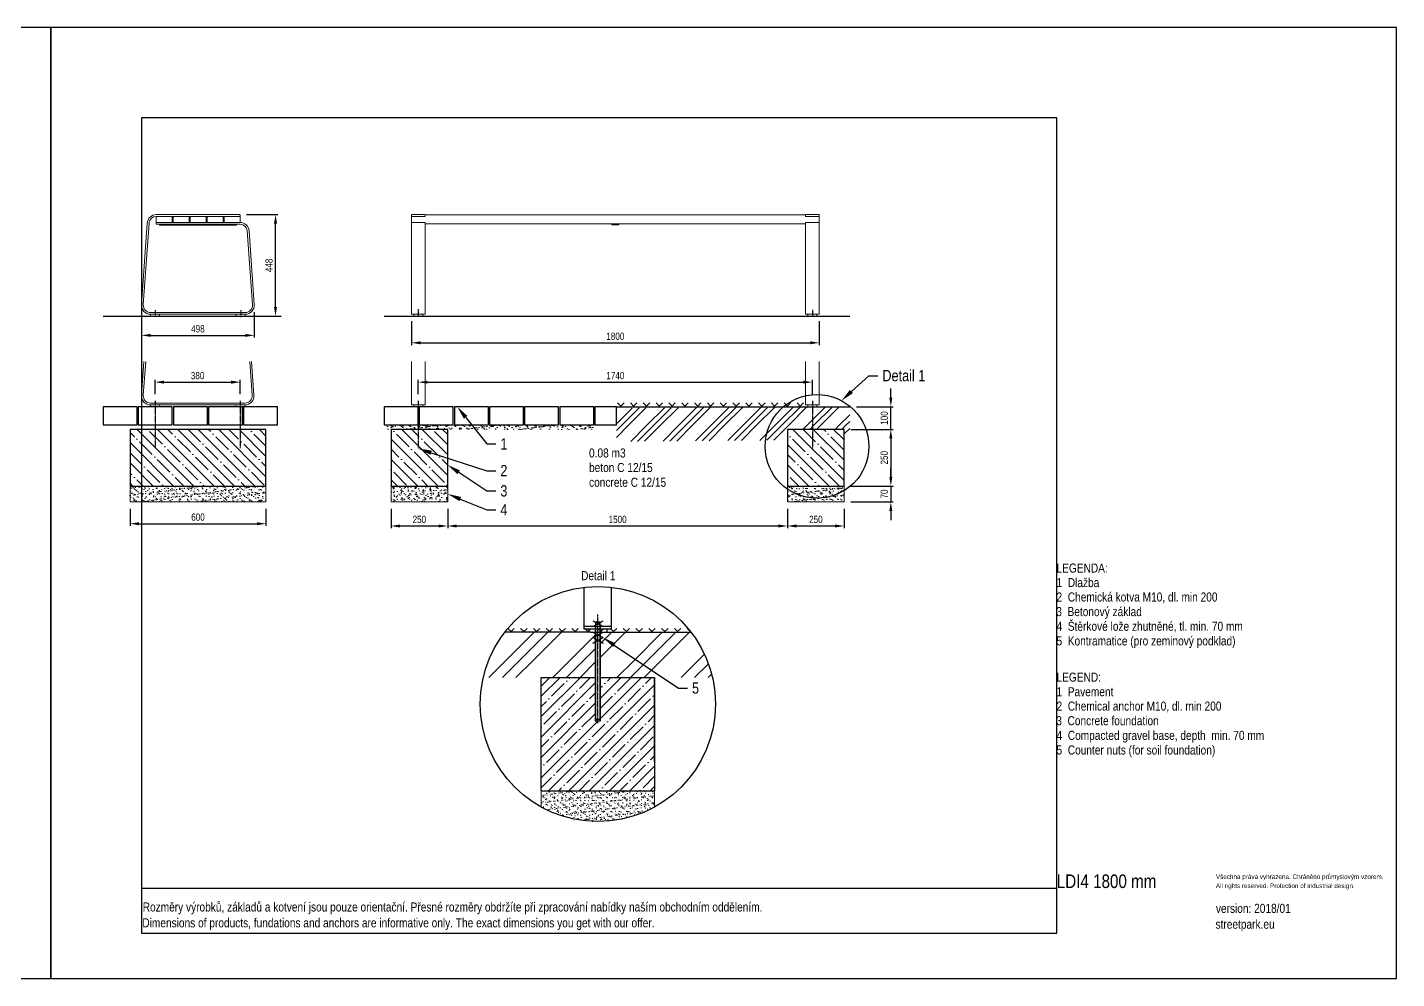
# Model space of a CAD drawing. Header units: millimetres. Extents: x 5064 to 16944, y 3085 to 7285.
# Drawn here: x 10901 to 16944, y 3085 to 7285 of the extents above; entities that cross this region are included whole.
import ezdxf
from ezdxf import colors
from ezdxf.entities.mleader import LeaderData, LeaderLine
from ezdxf.lldxf.tags import DXFTag
from ezdxf.math import Vec2, Vec3

# ---------------------------------------------------------------- set-up
doc = ezdxf.new("R2010")
doc.units = ezdxf.units.MM
doc.header["$LTSCALE"] = 0.3
doc.linetypes.add('DashDot', pattern=[15, 9, -3, 0, -3])
doc.layers.add('Nekreslit', color=6, linetype='Continuous', plot=False)
doc.layers.add('SRAFY', color=251, linetype='Continuous', lineweight=13)
doc.styles.add('SEACAD_Arial', font='arial.ttf', dxfattribs={"width": 0.8})
tags = doc.linetypes.add('HIDDEN2', pattern=[4.7625, 3.175, -1.5875]).pattern_tags.tags
tags[6:7] = [DXFTag(74, 4), DXFTag(75, 0), DXFTag(340, '0'), DXFTag(46, 0.0), DXFTag(50, 0.0), DXFTag(44, 0.0), DXFTag(45, 0.0)]
tags[4:5] = [DXFTag(74, 4), DXFTag(75, 0), DXFTag(340, '0'), DXFTag(46, 0.0), DXFTag(50, 0.0), DXFTag(44, 0.0), DXFTag(45, 0.0)]
doc.dimstyles.new('ISO-25', dxfattribs={"dimtxt": 1.6, "dimasz": 2, "dimexe": 0.5, "dimexo": 1.5, "dimtad": 1, "dimdec": 0, "dimtxsty": 'SEACAD_Arial', "dimcen": 2, "dimadec": 0, "dimazin": 0, "dimtfac": 1, "dimtdec": 0, "dimtmove": 0, "dimatfit": 3, "dimfxl": 1, "dimarcsym": 0})
pattern_1 = [(135, (5940, 0), (-44.9013, -44.9013), []), (135, (5940, 44.9), (-44.9013, -44.9013), [79.375, -15.875, 0, -15.875])]

# ---------------------------------------------------------------- blocks, each defined once
blk = doc.blocks.new('*D171')
at = {"color": 0, "lineweight": -2, "transparency": 16777216}
for p, q in [((11464.3, 5666.4), (11464.3, 5728.8)), ((11504.3, 5718.8), (11800.1, 5718.8)), ((11840.1, 5666.4), (11840.1, 5728.8))]:
    blk.add_line(p, q, dxfattribs=at)
at = {"color": 0, "transparency": 16777216}
for points in [[(11504.3, 5725.5), (11504.3, 5712.1), (11464.3, 5718.8)], [(11800.1, 5725.5), (11800.1, 5712.1), (11840.1, 5718.8)]]:
    blk.add_solid(points, dxfattribs=at)
at = {"layer": 'Defpoints', "color": 0, "transparency": 16777216}
for p in [(11840.1, 5718.8), (11464.3, 5636.4), (11840.1, 5636.4)]:
    blk.add_point(p, dxfattribs=at)
at = {"color": 0, "transparency": 16777216, "insert": (11652.2, 5747.6), "char_height": 32, "attachment_point": 5, "style": 'SEACAD_Arial'}
blk.add_mtext('380', dxfattribs=at)
blk = doc.blocks.new('*D164')
at = {"color": 0, "lineweight": -2, "transparency": 16777216}
for p, q in [((12626, 5666.5), (12626, 5728.8)), ((12666, 5718.8), (14326, 5718.8)), ((14366, 5666.4), (14366, 5728.8))]:
    blk.add_line(p, q, dxfattribs=at)
at = {"color": 0, "transparency": 16777216}
for points in [[(12666, 5725.5), (12666, 5712.1), (12626, 5718.8)], [(14326, 5725.5), (14326, 5712.1), (14366, 5718.8)]]:
    blk.add_solid(points, dxfattribs=at)
at = {"layer": 'Defpoints', "color": 0, "transparency": 16777216}
for p in [(14366, 5718.8), (12626, 5636.5), (14366, 5636.4)]:
    blk.add_point(p, dxfattribs=at)
at = {"color": 0, "transparency": 16777216, "insert": (13496, 5747.6), "char_height": 32, "attachment_point": 5, "style": 'SEACAD_Arial'}
blk.add_mtext('1740', dxfattribs=at)
blk = doc.blocks.new('*D165')
at = {"color": 0, "lineweight": -2, "transparency": 16777216}
for p, q in [((14536, 5510.1), (14721.9, 5510.1)), ((14711.9, 5470.1), (14711.9, 5300.1)), ((14536, 5260.1), (14721.9, 5260.1))]:
    blk.add_line(p, q, dxfattribs=at)
at = {"color": 0, "transparency": 16777216}
for points in [[(14705.3, 5470.1), (14718.6, 5470.1), (14711.9, 5510.1)], [(14705.3, 5300.1), (14718.6, 5300.1), (14711.9, 5260.1)]]:
    blk.add_solid(points, dxfattribs=at)
at = {"layer": 'Defpoints', "color": 0, "transparency": 16777216}
for p in [(14506, 5510.1), (14506, 5260.1), (14711.9, 5260.1)]:
    blk.add_point(p, dxfattribs=at)
at = {"color": 0, "transparency": 16777216, "insert": (14683.1, 5385.1), "char_height": 32, "attachment_point": 5, "rotation": 90, "style": 'SEACAD_Arial'}
blk.add_mtext('250', dxfattribs=at)
blk = doc.blocks.new('*D166')
at = {"color": 0, "lineweight": -2, "transparency": 16777216}
for p, q in [((14711.9, 5300.1), (14711.9, 5340.1)), ((14536, 5260.1), (14721.9, 5260.1)), ((14711.9, 5260.1), (14711.9, 5190.1)), ((14536, 5190.1), (14721.9, 5190.1)), ((14711.9, 5150.1), (14711.9, 5110.1))]:
    blk.add_line(p, q, dxfattribs=at)
at = {"color": 0, "transparency": 16777216}
for points in [[(14705.3, 5300.1), (14718.6, 5300.1), (14711.9, 5260.1)], [(14705.3, 5150.1), (14718.6, 5150.1), (14711.9, 5190.1)]]:
    blk.add_solid(points, dxfattribs=at)
at = {"layer": 'Defpoints', "color": 0, "transparency": 16777216}
for p in [(14506, 5260.1), (14506, 5190.1), (14711.9, 5190.1)]:
    blk.add_point(p, dxfattribs=at)
at = {"color": 0, "transparency": 16777216, "insert": (14683.1, 5225.1), "char_height": 32, "attachment_point": 5, "rotation": 90, "style": 'SEACAD_Arial'}
blk.add_mtext('70', dxfattribs=at)
blk = doc.blocks.new('*D167')
at = {"color": 0, "lineweight": -2, "transparency": 16777216}
for p, q in [((11353.9, 5160.1), (11353.9, 5083.8)), ((11953.9, 5160.1), (11953.9, 5083.8)), ((11393.9, 5093.8), (11913.9, 5093.8))]:
    blk.add_line(p, q, dxfattribs=at)
at = {"color": 0, "transparency": 16777216}
for points in [[(11393.9, 5100.5), (11393.9, 5087.1), (11353.9, 5093.8)], [(11913.9, 5100.5), (11913.9, 5087.1), (11953.9, 5093.8)]]:
    blk.add_solid(points, dxfattribs=at)
at = {"layer": 'Defpoints', "color": 0, "transparency": 16777216}
for p in [(11353.9, 5190.1), (11953.9, 5190.1), (11953.9, 5093.8)]:
    blk.add_point(p, dxfattribs=at)
at = {"color": 0, "transparency": 16777216, "insert": (11653.9, 5122.7), "char_height": 32, "attachment_point": 5, "style": 'SEACAD_Arial'}
blk.add_mtext('600', dxfattribs=at)
blk = doc.blocks.new('*D168')
at = {"color": 0, "lineweight": -2, "transparency": 16777216}
for p, q in [((12506, 5160.1), (12506, 5073.8)), ((12756, 5160.1), (12756, 5073.8)), ((12546, 5083.8), (12716, 5083.8))]:
    blk.add_line(p, q, dxfattribs=at)
at = {"color": 0, "transparency": 16777216}
for points in [[(12546, 5090.5), (12546, 5077.1), (12506, 5083.8)], [(12716, 5090.5), (12716, 5077.1), (12756, 5083.8)]]:
    blk.add_solid(points, dxfattribs=at)
at = {"layer": 'Defpoints', "color": 0, "transparency": 16777216}
for p in [(12506, 5190.1), (12756, 5190.1), (12756, 5083.8)]:
    blk.add_point(p, dxfattribs=at)
at = {"color": 0, "transparency": 16777216, "insert": (12631, 5112.7), "char_height": 32, "attachment_point": 5, "style": 'SEACAD_Arial'}
blk.add_mtext('250', dxfattribs=at)
blk = doc.blocks.new('*D169')
at = {"color": 0, "lineweight": -2, "transparency": 16777216}
for p, q in [((14256, 5160.1), (14256, 5073.8)), ((14506, 5160.1), (14506, 5073.8)), ((14296, 5083.8), (14466, 5083.8))]:
    blk.add_line(p, q, dxfattribs=at)
at = {"color": 0, "transparency": 16777216}
for points in [[(14296, 5090.5), (14296, 5077.1), (14256, 5083.8)], [(14466, 5090.5), (14466, 5077.1), (14506, 5083.8)]]:
    blk.add_solid(points, dxfattribs=at)
at = {"layer": 'Defpoints', "color": 0, "transparency": 16777216}
for p in [(14256, 5190.1), (14506, 5190.1), (14506, 5083.8)]:
    blk.add_point(p, dxfattribs=at)
at = {"color": 0, "transparency": 16777216, "insert": (14381, 5112.7), "char_height": 32, "attachment_point": 5, "style": 'SEACAD_Arial'}
blk.add_mtext('250', dxfattribs=at)
blk = doc.blocks.new('*D170')
at = {"color": 0, "lineweight": -2, "transparency": 16777216}
for p, q in [((12756, 5160.1), (12756, 5073.8)), ((14256, 5160.1), (14256, 5073.8)), ((12796, 5083.8), (14216, 5083.8))]:
    blk.add_line(p, q, dxfattribs=at)
at = {"color": 0, "transparency": 16777216}
for points in [[(12796, 5090.5), (12796, 5077.1), (12756, 5083.8)], [(14216, 5090.5), (14216, 5077.1), (14256, 5083.8)]]:
    blk.add_solid(points, dxfattribs=at)
at = {"layer": 'Defpoints', "color": 0, "transparency": 16777216}
for p in [(12756, 5190.1), (14256, 5190.1), (14256, 5083.8)]:
    blk.add_point(p, dxfattribs=at)
at = {"color": 0, "transparency": 16777216, "insert": (13506, 5112.7), "char_height": 32, "attachment_point": 5, "style": 'SEACAD_Arial'}
blk.add_mtext('1500', dxfattribs=at)
blk = doc.blocks.new('*D172')
at = {"color": 0, "lineweight": -2, "transparency": 16777216}
for p, q in [((14711.9, 5650.4), (14711.9, 5690.4)), ((14560.4, 5610.4), (14721.9, 5610.4)), ((14711.9, 5510.1), (14711.9, 5610.4)), ((14536, 5510.1), (14721.9, 5510.1)), ((14711.9, 5470.1), (14711.9, 5430.1))]:
    blk.add_line(p, q, dxfattribs=at)
at = {"color": 0, "transparency": 16777216}
for points in [[(14705.3, 5650.4), (14718.6, 5650.4), (14711.9, 5610.4)], [(14705.3, 5470.1), (14718.6, 5470.1), (14711.9, 5510.1)]]:
    blk.add_solid(points, dxfattribs=at)
at = {"layer": 'Defpoints', "color": 0, "transparency": 16777216}
for p in [(14530.4, 5610.4), (14711.9, 5610.4), (14506, 5510.1)]:
    blk.add_point(p, dxfattribs=at)
at = {"color": 0, "transparency": 16777216, "insert": (14683.1, 5560.3), "char_height": 32, "attachment_point": 5, "rotation": 90, "style": 'SEACAD_Arial'}
blk.add_mtext('100', dxfattribs=at)
blk = doc.blocks.new('*D173')
at = {"color": 0, "lineweight": -2, "transparency": 16777216}
for p, q in [((12596, 5988.4), (12596, 5882.5)), ((14396, 5988.4), (14396, 5882.5)), ((12636, 5892.5), (14356, 5892.5))]:
    blk.add_line(p, q, dxfattribs=at)
at = {"color": 0, "transparency": 16777216}
for points in [[(12636, 5899.2), (12636, 5885.9), (12596, 5892.5)], [(14356, 5899.2), (14356, 5885.9), (14396, 5892.5)]]:
    blk.add_solid(points, dxfattribs=at)
at = {"layer": 'Defpoints', "color": 0, "transparency": 16777216}
for p in [(12596, 6018.4), (14396, 6018.4), (14396, 5892.5)]:
    blk.add_point(p, dxfattribs=at)
at = {"color": 0, "transparency": 16777216, "insert": (13496, 5921.4), "char_height": 32, "attachment_point": 5, "style": 'SEACAD_Arial'}
blk.add_mtext('1800', dxfattribs=at)
blk = doc.blocks.new('*D174')
at = {"color": 0, "lineweight": -2, "transparency": 16777216}
for p, q in [((11404.4, 6025.7), (11404.4, 5915.4)), ((11902.4, 6028.4), (11902.4, 5915.4)), ((11444.4, 5925.4), (11862.4, 5925.4))]:
    blk.add_line(p, q, dxfattribs=at)
at = {"color": 0, "transparency": 16777216}
for points in [[(11444.4, 5932.1), (11444.4, 5918.7), (11404.4, 5925.4)], [(11862.4, 5932.1), (11862.4, 5918.7), (11902.4, 5925.4)]]:
    blk.add_solid(points, dxfattribs=at)
at = {"layer": 'Defpoints', "color": 0, "transparency": 16777216}
for p in [(11404.4, 6055.7), (11902.4, 6058.4), (11902.4, 5925.4)]:
    blk.add_point(p, dxfattribs=at)
at = {"color": 0, "transparency": 16777216, "insert": (11653.4, 5954.2), "char_height": 32, "attachment_point": 5, "style": 'SEACAD_Arial'}
blk.add_mtext('498', dxfattribs=at)
blk = doc.blocks.new('*D175')
at = {"color": 0, "lineweight": -2, "transparency": 16777216}
for p, q in [((11867.5, 6458.4), (12006.1, 6458.4)), ((11996.1, 6050.4), (11996.1, 6418.4)), ((11892.4, 6010.4), (12006.1, 6010.4))]:
    blk.add_line(p, q, dxfattribs=at)
at = {"color": 0, "transparency": 16777216}
for points in [[(11989.4, 6418.4), (12002.8, 6418.4), (11996.1, 6458.4)], [(11989.4, 6050.4), (12002.8, 6050.4), (11996.1, 6010.4)]]:
    blk.add_solid(points, dxfattribs=at)
at = {"layer": 'Defpoints', "color": 0, "transparency": 16777216}
for p in [(11837.5, 6458.4), (11996.1, 6458.4), (11862.4, 6010.4)]:
    blk.add_point(p, dxfattribs=at)
at = {"color": 0, "transparency": 16777216, "insert": (11967.3, 6234.4), "char_height": 32, "attachment_point": 5, "rotation": 90, "style": 'SEACAD_Arial'}
blk.add_mtext('448', dxfattribs=at)

msp = doc.modelspace()

# ---------------------------------------------------------------- hatches: boundary and pattern name
at = {"layer": 'SRAFY'}
h = msp.add_hatch(dxfattribs=at)
h.set_pattern_fill('TERACO', color=256, scale=20)
h.set_pattern_definition([(45, (5940, 295.79), (-28.28427, 28.28427), [20, -20]), (135, (5996.57, 295.79), (-28.28427, -28.28427), [20, -20])])
h.paths.add_polyline_path([(13500.4, 5610.4), (13500.4, 5633.5), (14330.4, 5633.5), (14330.4, 5610.5)])
h = msp.add_hatch(dxfattribs=at)
h.set_pattern_fill('GOST_GROUND', color=256, scale=10)
h.set_pattern_definition([(45, (6140, 295.79), (141.4214, -9e-15), [200]), (45, (6170, 295.79), (141.4214, -9e-15), [200]), (45, (6200, 295.79), (141.4214, -9e-15), [200])])
h.paths.add_polyline_path([(14256, 5462.8), (13500.4, 5456.6), (13500.4, 5604.3), (14530.4, 5610.4), (14530.4, 5463), (14506, 5463), (14506, 5510.1), (14256, 5510.1)])
h = msp.add_hatch(dxfattribs=at)
h.set_pattern_fill('ANSI35', color=256, scale=10, angle=90)
h.set_pattern_definition(pattern_1)
h.paths.add_polyline_path([(11953.9, 5385.1), (11953.9, 5510.1), (11353.9, 5510.1), (11353.9, 5240.4), (11353.9, 5260.1), (11953.9, 5260.1)])
h = msp.add_hatch(dxfattribs=at)
h.set_pattern_fill('AR-SAND', color=256, scale=0.5)
h.set_pattern_definition([(37.5, (5940, 295.79), (-0.800016, 24.47066), [0, -19.304, 0, -21.59, 0, -20.6375]), (7.5, (5940, 295.79), (22.47616, 35.84126), [0, -10.414, 0, -17.399, 0, -6.6675]), (327.5, (5924.38, 295.79), (39.54962, 0.07186), [0, -6.35, 0, -22.86, 0, -29.845]), (317.5, (5924.38, 295.79), (38.17782, 11.14647), [0, -3.175, 0, -14.986, 0, -17.145])])
h.paths.add_polyline_path([(12475.4, 5530.4), (12475.4, 5510.5), (12506, 5510.4), (12626, 5510.3), (12626, 5530.4)])
h.paths.add_polyline_path([(13400.4, 5510.1), (13400.4, 5530.4), (12626, 5530.4), (12626, 5510.3), (12756, 5510.1)])
h = msp.add_hatch(dxfattribs=at)
h.set_pattern_fill('ANSI35', color=256, scale=10, angle=90)
h.set_pattern_definition(pattern_1)
h.paths.add_polyline_path([(12756, 5510.1), (12506, 5510.4), (12506, 5260.1), (12756, 5260.1, -0.999851), (12756, 5260.1)])
h = msp.add_hatch(dxfattribs=at)
h.set_pattern_fill('ANSI35', color=256, scale=10, angle=90)
h.set_pattern_definition([(135, (6140, 0), (-44.9013, -44.9013), []), (135, (6140, 44.9), (-44.9013, -44.9013), [79.375, -15.875, 0, -15.875])])
h.paths.add_polyline_path([(14506, 5510.1), (14256, 5510.1), (14256, 5260.1), (14506, 5260.1)])
h = msp.add_hatch(dxfattribs=at)
h.set_pattern_fill('AR-SAND', color=256, scale=0.5)
h.set_pattern_definition([(37.5, (5940, 0), (-0.800016, 24.47066), [0, -19.304, 0, -21.59, 0, -20.6375]), (7.5, (5940, 0), (22.47616, 35.84126), [0, -10.414, 0, -17.399, 0, -6.6675]), (327.5, (5924.38, 0), (39.54962, 0.07186), [0, -6.35, 0, -22.86, 0, -29.845]), (317.5, (5924.38, 0), (38.17782, 11.14647), [0, -3.175, 0, -14.986, 0, -17.145])])
h.paths.add_polyline_path([(11954, 5190.1), (11954, 5260.1), (11353.9, 5260.1), (11353.9, 5190.1)])
h = msp.add_hatch(dxfattribs=at)
h.set_pattern_fill('AR-SAND', color=256, scale=0.5, angle=90)
h.set_pattern_definition([(127.5, (5940, 0), (-24.47066, -0.800016), [0, -19.304, 0, -21.59, 0, -20.6375]), (97.5, (5940, 0), (-35.84126, 22.47616), [0, -10.414, 0, -17.399, 0, -6.6675]), (57.5, (5940, -15.62), (-0.07186, 39.54962), [0, -6.35, 0, -22.86, 0, -29.845]), (47.5, (5940, -15.62), (-11.14647, 38.17782), [0, -3.175, 0, -14.986, 0, -17.145])])
h.paths.add_polyline_path([(12756, 5260.1), (12506, 5260.1), (12506, 5190.1), (12756, 5190.1)])
h = msp.add_hatch(dxfattribs=at)
h.set_pattern_fill('AR-SAND', color=256, scale=0.5)
h.set_pattern_definition([(37.5, (6133.412, 731.35), (-0.800016, 24.47066), [0, -19.304, 0, -21.59, 0, -20.6375]), (7.5, (6133.412, 731.35), (22.47616, 35.84126), [0, -10.414, 0, -17.399, 0, -6.6675]), (327.5, (6117.791, 731.35), (39.54962, 0.07186), [0, -6.35, 0, -22.86, 0, -29.845]), (317.5, (6117.79, 731.35), (38.17782, 11.14647), [0, -3.175, 0, -14.986, 0, -17.145])])
h.paths.add_polyline_path([(14256, 5260.1), (14506, 5260.1), (14506, 5190.1), (14256, 5190.1)])
h = msp.add_hatch(dxfattribs=at)
h.set_pattern_fill('GOST_GROUND', color=256, scale=20)
h.set_pattern_definition([(45, (5940, 245.79), (282.8427, -2e-14), [400]), (45, (6000, 245.79), (282.8427, -2e-14), [400]), (45, (6060, 245.79), (282.8427, -2e-14), [400])])
h.paths.add_polyline_path([(13409, 4615), (13387, 4615), (13008, 4615, 0.107975), (12913.2, 4414.7), (13169, 4414.7), (13409, 4414.7)])
h.paths.add_polyline_path([(13829.9, 4615), (13451, 4615), (13429, 4615), (13429, 4414.7), (13669, 4414.7), (13924.8, 4414.7, 0.107975)])
h = msp.add_hatch(dxfattribs=at)
h.set_pattern_fill('TERACO', color=256, scale=20)
h.set_pattern_definition([(45, (5172.4, -699.72), (-28.28427, 28.28427), [20, -20]), (135, (5228.97, -699.72), (-28.28427, -28.28427), [20, -20])])
h.paths.add_polyline_path([(13017.2, 4614.9), (13017.2, 4638), (13820.8, 4638), (13820.8, 4614.9)])
h = msp.add_hatch(dxfattribs=at)
h.set_pattern_fill('ANSI35', color=256, scale=10, angle=0.00001)
h.set_pattern_definition([(45, (5940, 245.79), (-44.9013, 44.90127), []), (45, (5984.9, 245.79), (-44.9013, 44.90127), [79.375, -15.875, 0, -15.875])])
h.paths.add_polyline_path([(13669, 4414.7), (13429, 4414.7), (13429, 4223.7), (13409, 4223.7), (13409, 4414.7), (13169, 4414.7), (13169, 3914.7), (13669, 3914.7)])
h = msp.add_hatch(dxfattribs=at)
h.set_pattern_fill('AR-SAND', color=256, scale=0.5, angle=0.00001)
h.set_pattern_definition([(37.5, (5940, 245.79), (-0.80002, 24.47066), [0, -19.304, 0, -21.59, 0, -20.6375]), (7.5, (5940, 245.79), (22.47616, 35.84126), [0, -10.414, 0, -17.399, 0, -6.6675]), (327.5, (5924.38, 245.79), (39.54962, 0.071866), [0, -6.35, 0, -22.86, 0, -29.845]), (317.5, (5924.38, 245.79), (38.17782, 11.14647), [0, -3.175, 0, -14.986, 0, -17.145])])
h.paths.add_polyline_path([(13169, 3914.7), (13169, 3842.8, 0.256659), (13669, 3842.8), (13669, 3914.7)])

# ---------------------------------------------------------------- linework, layer by layer
at = {"lineweight": 15}
for p, q in [((11429.6, 6421.2), (11404.4, 6061.2)), ((11437.6, 6420.7), (11412.4, 6060.7)), ((11469.5, 6458.4), (11837.5, 6458.4)), ((11469.5, 6450.4), (11839.5, 6450.4)), ((11469.5, 6450.4), (11469.5, 6424.4)), ((11469.5, 6450.4), (11469.5, 6418.4)), ((11469.5, 6424.4), (11839.5, 6424.4)), ((11469.5, 6418.4), (11469.5, 6424.4)), ((11471.5, 6416.4), (11839.5, 6416.4)), ((11539.5, 6450.4), (11539.5, 6424.4)), ((11544.5, 6450.4), (11544.5, 6424.4)), ((11614.5, 6450.4), (11614.5, 6424.4)), ((11619.5, 6450.4), (11619.5, 6424.4)), ((11689.5, 6450.4), (11689.5, 6424.4)), ((11694.5, 6450.4), (11694.5, 6424.4)), ((11764.5, 6450.4), (11764.5, 6424.4)), ((11769.5, 6450.4), (11769.5, 6424.4)), ((11839.5, 6450.4), (11839.5, 6456.4)), ((11839.5, 6424.4), (11839.5, 6450.4)), ((12595.9, 6424.4), (12595.9, 6450.4)), ((12595.9, 6424.4), (12655.9, 6424.4)), ((12655.9, 6457.4), (14335.9, 6457.4)), ((14335.9, 6417.4), (12655.9, 6417.4)), ((14395.9, 6424.4), (14395.9, 6450.4)), ((11871.5, 6386.7), (11894.3, 6060.7)), ((11879.4, 6387.2), (11902.3, 6061.2)), ((11444.3, 6026.4), (11862.4, 6026.4)), ((11444.3, 6018.4), (11860.4, 6018.4)), ((11414.9, 5810.4), (11404.4, 5661.2)), ((11422.9, 5810.4), (11412.4, 5660.7)), ((11882.4, 5810.4), (11892.9, 5660.7)), ((11890.4, 5810.4), (11900.9, 5661.2)), ((11444.3, 5626.4), (11861, 5626.4)), ((11444.3, 5618.4), (11861, 5618.4))]:
    msp.add_line(p, q, dxfattribs=at)
at = {"color": 7, "linetype": 'Continuous'}
for p, q in [((11235.4, 6010.4), (12021, 6010.4)), ((12475.4, 6010.4), (14530.4, 6010.4)), ((11385.4, 5610.4), (11235.4, 5610.4)), ((11235.4, 5610.4), (11235.4, 5530.4)), ((11385.4, 5530.4), (11385.4, 5610.4)), ((11540.4, 5610.4), (11390.4, 5610.4)), ((11390.4, 5610.4), (11390.4, 5530.4)), ((11540.4, 5530.4), (11540.4, 5610.4)), ((11695.4, 5610.4), (11545.4, 5610.4)), ((11545.4, 5610.4), (11545.4, 5530.4)), ((11695.4, 5530.4), (11695.4, 5610.4)), ((11850.4, 5610.4), (11700.4, 5610.4)), ((11700.4, 5610.4), (11700.4, 5530.4)), ((11850.4, 5530.4), (11850.4, 5610.4)), ((12005.4, 5610.4), (11855.4, 5610.4)), ((11855.4, 5610.4), (11855.4, 5530.4)), ((12005.4, 5530.4), (12005.4, 5610.4)), ((12625.4, 5610.4), (12475.4, 5610.4)), ((12475.4, 5610.4), (12475.4, 5530.4)), ((12625.4, 5530.4), (12625.4, 5610.4)), ((12780.4, 5610.4), (12630.4, 5610.4)), ((12630.4, 5610.4), (12630.4, 5530.4)), ((12780.4, 5530.4), (12780.4, 5610.4)), ((12935.4, 5610.4), (12785.4, 5610.4)), ((12785.4, 5610.4), (12785.4, 5530.4)), ((12935.4, 5530.4), (12935.4, 5610.4)), ((13090.4, 5610.4), (12940.4, 5610.4)), ((12940.4, 5610.4), (12940.4, 5530.4)), ((13090.4, 5530.4), (13090.4, 5610.4)), ((13245.4, 5610.4), (13095.4, 5610.4)), ((13095.4, 5610.4), (13095.4, 5530.4)), ((13245.4, 5530.4), (13245.4, 5610.4)), ((13400.4, 5610.4), (13250.4, 5610.4)), ((13250.4, 5610.4), (13250.4, 5530.4)), ((13400.4, 5530.4), (13400.4, 5610.4)), ((13500.4, 5610.4), (13405.4, 5610.4)), ((13405.4, 5610.4), (13405.4, 5530.4)), ((13500.4, 5530.4), (13500.4, 5610.4)), ((11235.4, 5530.4), (11385.4, 5530.4)), ((11390.4, 5530.4), (11540.4, 5530.4)), ((11545.4, 5530.4), (11695.4, 5530.4)), ((11700.4, 5530.4), (11850.4, 5530.4)), ((11855.4, 5530.4), (12005.4, 5530.4)), ((12475.4, 5530.4), (12625.4, 5530.4)), ((12630.4, 5530.4), (12780.4, 5530.4)), ((12785.4, 5530.4), (12935.4, 5530.4)), ((12940.4, 5530.4), (13090.4, 5530.4)), ((13095.4, 5530.4), (13245.4, 5530.4)), ((13250.4, 5530.4), (13400.4, 5530.4)), ((13405.4, 5530.4), (13500.4, 5530.4)), ((13359, 4627.8), (13359, 4813.4)), ((13479, 4627.8), (13479, 4813.4)), ((13479, 4627.8), (13359, 4627.8)), ((13379, 4627.8), (13379, 4615)), ((13459, 4627.8), (13459, 4615)), ((13169, 3914.7), (13169, 4414.7)), ((13169, 4414.7), (13409, 4414.7)), ((13429, 4414.7), (13669, 4414.7)), ((13669, 4414.7), (13669, 3914.7)), ((13669, 4293.7), (13669, 4413.7)), ((13669, 4045.4), (13669, 4413.7)), ((13169, 3914.7), (13669, 3914.7))]:
    msp.add_line(p, q, dxfattribs=at)
at = {"color": 7, "linetype": 'DashDot', "ltscale": 0.1}
for p, q in [((11464.3, 6036.4), (11464.3, 6007.3)), ((11842.4, 6036.4), (11842.4, 6005.4)), ((12626, 6040.5), (12626, 6009.5)), ((14366, 6038.2), (14366, 6007.2))]:
    msp.add_line(p, q, dxfattribs=at)
at = {"linetype": 'DashDot', "lineweight": 30}
for p, q in [((11464.3, 5636.4), (11464.3, 5425.8)), ((11840.1, 5636.4), (11840.1, 5425.8)), ((12626, 5636.5), (12626, 5425.8)), ((14366, 5636.4), (14366, 5425.8))]:
    msp.add_line(p, q, dxfattribs=at)
for p, q in [((13500.4, 5610.4), (14530.4, 5610.4)), ((11235.4, 5530.4), (11377.4, 5530.4)), ((13396.5, 4664.6), (13441.5, 4640.6)), ((13396.5, 4640.6), (13441.5, 4664.6)), ((13410.6, 4661), (13427.4, 4661)), ((13387, 4615), (13008, 4615)), ((13387, 4615), (13451, 4615)), ((13396.5, 4615), (13441.5, 4591)), ((13396.5, 4591), (13441.5, 4615)), ((13451, 4615), (13829.9, 4615)), ((13396.5, 4591), (13441.5, 4567)), ((13396.5, 4567), (13441.5, 4591))]:
    msp.add_line(p, q)
at = {"color": 7, "linetype": 'HIDDEN2'}
for p, q in [((13410.6, 4661), (13409, 4659.4)), ((13429, 4659.4), (13409, 4659.4)), ((13409, 4659.4), (13409, 4231.3)), ((13429, 4659.4), (13427.4, 4661)), ((13429, 4231.3), (13429, 4659.4)), ((13479, 4640.6), (13359, 4640.6)), ((13407, 4640.6), (13407, 4414.7)), ((13409, 4614.9), (13409, 4614.9)), ((13429, 4614.9), (13429, 4614.9)), ((13431, 4414.7), (13431, 4640.6)), ((13407, 4414.7), (13407, 4223.7)), ((13431, 4223.7), (13431, 4414.7)), ((13409, 4231.3), (13429, 4231.3)), ((13409, 4231.3), (13410.6, 4229.7)), ((13427.4, 4229.7), (13429, 4231.3)), ((13407, 4223.7), (13431, 4223.7)), ((13419, 4229.7), (13410.6, 4229.7)), ((13427.4, 4229.7), (13419, 4229.7))]:
    msp.add_line(p, q, dxfattribs=at)
at = {"color": 7, "linetype": 'DashDot', "lineweight": 30}
msp.add_line((13419, 4212.9), (13419, 4692.9), dxfattribs=at)
at = {"lineweight": 15}
for points in [[(11484.5, 6412.4), (11824.5, 6412.4), (11824.5, 6416.4), (11484.5, 6416.4)], [(12595.9, 6450.4), (12655.9, 6450.4), (12655.9, 6458.4), (12595.9, 6458.4)], [(12595.9, 6018.4), (12655.9, 6018.4), (12655.9, 6424.4), (12595.9, 6424.4)], [(13480.9, 6413.4), (13510.9, 6413.4), (13510.9, 6417.4), (13480.9, 6417.4)], [(14395.9, 6450.4), (14335.9, 6450.4), (14335.9, 6458.4), (14395.9, 6458.4)], [(14395.9, 6018.4), (14335.9, 6018.4), (14335.9, 6424.4), (14395.9, 6424.4)], [(11444.3, 6018.4), (11484.3, 6018.4), (11484.3, 6010.4), (11444.3, 6010.4)], [(11862.4, 6018.4), (11822.4, 6018.4), (11822.4, 6010.4), (11862.4, 6010.4)], [(11862.4, 6018.4), (11822.4, 6018.4), (11822.4, 6010.4), (11862.4, 6010.4)], [(12606, 6018.4), (12646, 6018.4), (12646, 6010.4), (12606, 6010.4)], [(14346, 6018.4), (14386, 6018.4), (14386, 6010.4), (14346, 6010.4)], [(11444.3, 5618.4), (11484.3, 5618.4), (11484.3, 5610.4), (11444.3, 5610.4)], [(11820.3, 5618.4), (11860.3, 5618.4), (11860.3, 5610.4), (11820.3, 5610.4)], [(12605.9, 5618.5), (12645.9, 5618.5), (12645.9, 5610.5), (12605.9, 5610.5)], [(14345.9, 5618.5), (14385.9, 5618.5), (14385.9, 5610.5), (14345.9, 5610.5)]]:
    msp.add_lwpolyline(points, close=True, dxfattribs=at)
for points in [[(12595.9, 5810.5), (12595.9, 5618.5), (12655.9, 5618.5), (12655.9, 5810.5)], [(14335.9, 5810.5), (14335.9, 5618.5), (14395.9, 5618.5), (14395.9, 5810.5)]]:
    msp.add_lwpolyline(points, dxfattribs=at)
for points in [[(11353.9, 5260.1), (11953.9, 5260.1), (11953.9, 5510.1), (11353.9, 5510.4)], [(12506, 5260.1), (12756, 5260.1), (12756, 5510.1), (12506, 5510.4)], [(14256, 5260.1), (14506, 5260.1), (14506, 5510.1), (14256, 5510.1)]]:
    msp.add_lwpolyline(points, close=True)
msp.add_circle((14386, 5435.4), 229)
at = {"color": 7, "linetype": 'Continuous'}
for centre, radius in [((11469.4, 5610.4), 0.01), ((11985.5, 5610.4), 0.01), ((12626, 5610.5), 0.01), ((14386, 5610.5), 0.01), ((14530.4, 5610.4), 0.01), ((14530.4, 5610.4), 0.01), ((11377.4, 5260.1), 0.01), ((12756, 5260.1), 0.01), ((14256, 5260.1), 0.01), ((14256, 5260.1), 0.01), ((14506, 5260.1), 0.01), ((14506, 5260.1), 0.01), ((13419, 4297.8), 519.1)]:
    msp.add_circle(centre, radius, dxfattribs=at)
at = {"lineweight": 15}
for centre, radius, start, end in [((11469.5, 6418.4), 40, 89.99964, 175.99052), ((11469.5, 6418.4), 32, 89.99964, 175.99052), ((11471.5, 6418.4), 2, 180, 269.99999), ((11837.5, 6456.4), 2, 0, 89.99965), ((11839.5, 6384.4), 40, 4.00948, 90), ((11839.5, 6384.4), 32, 4.00948, 89.99999), ((11444.3, 6058.4), 40, 175.99052, 269.99999), ((11444.3, 6058.4), 32, 175.99052, 269.99999), ((11862.4, 6058.4), 40, 269.99999, 4.00948), ((11862.4, 6058.4), 32, 269.99999, 4.00948), ((11444.3, 5658.4), 40, 175.99052, 269.99859), ((11444.3, 5658.4), 32, 175.99052, 269.99859), ((11861, 5658.4), 40, 270.00141, 4.00948), ((11861, 5658.4), 32, 270.00141, 4.00948)]:
    msp.add_arc(centre, radius, start, end, dxfattribs=at)
at = {"layer": 'Nekreslit'}
msp.add_line((11404.4, 3485.3), (15444.4, 3485.3), dxfattribs=at)
for points in [[(5064.4, 3085.3), (11004.4, 3085.3), (11004.4, 7285.3), (5064.4, 7285.3)], [(11004.4, 3085.3), (16944.4, 3085.3), (16944.4, 7285.3), (11004.4, 7285.3)], [(11404.4, 3285.3), (15444.4, 3285.3), (15444.4, 6885.3), (11404.4, 6885.3)]]:
    msp.add_lwpolyline(points, close=True, dxfattribs=at)
at = {"layer": 'SRAFY'}
for p, q in [((11353.9, 5260.1), (11353.9, 5190.1)), ((11953.9, 5260.1), (11953.9, 5190.1)), ((12506, 5260.1), (12506, 5190.1)), ((12756, 5260.1), (12756, 5190.1)), ((14256, 5260.1), (14256, 5190.1)), ((14506, 5260.1), (14506, 5190.1)), ((11353.9, 5190.1), (11953.9, 5190.1)), ((12506, 5190.1), (12756, 5190.1)), ((14256, 5190.1), (14506, 5190.1)), ((13169, 3914.7), (13669, 3914.7)), ((13169, 3914.7), (13169, 3842.8)), ((13669, 3914.7), (13669, 3842.8))]:
    msp.add_line(p, q, dxfattribs=at)

# ---------------------------------------------------------------- texts
at = {"style": 'SEACAD_Arial', "width": 0.8}
for s, height, p in [('0.08 m3', 40, (13379.9, 5386.2)), ('beton C 12/15', 40, (13379.9, 5322)), ('concrete C 12/15', 40, (13379.9, 5256.8)), ('LEGENDA:', 40, (15443.3, 4878.1)), ('1  Dlažba', 40, (15443.3, 4813.8)), ('2  Chemická kotva M10, dl. min 200', 40, (15443.3, 4750.3)), ('3  Betonový základ', 40, (15442.2, 4685.8)), ('4  Štěrkové lože zhutněné, tl. min. 70 mm', 40, (15443.3, 4621.1)), ('5  Kontramatice (pro zeminový podklad)', 40, (15443.3, 4556.5)), ('LEGEND:', 40, (15443.3, 4396.4)), ('1  Pavement', 40, (15443.3, 4332.1)), ('2  Chemical anchor M10, dl. min 200', 40, (15443.3, 4268.6)), ('3  Concrete foundation', 40, (15442.2, 4204)), ('4  Compacted gravel base, depth  min. 70 mm', 40, (15443.3, 4139.3)), ('5  Counter nuts (for soil foundation)', 40, (15443.3, 4074.7)), ('LDI4 1800 mm ', 60, (15444.4, 3485.3)), ('Všechna práva vyhrazena. Chráněno průmyslovým vzorem.', 20, (16146.7, 3525.3)), ('All rights reserved. Protection of industrial design.', 20, (16146.7, 3485.3)), ('Rozměry výrobků, základů a kotvení jsou pouze orientační. Přesné rozměry obdržíte při zpracování nabídky naším obchodním oddělením.', 39.9982, (11409.8, 3381.6)), ('version: 2018/01', 40, (16146.7, 3375.5)), ('Dimensions of products, fundations and anchors are informative only. The exact dimensions you get with our offer.', 39.9982, (11408.2, 3311.7)), ('streetpark.eu', 40, (16145.1, 3305.6))]:
    msp.add_text(s, height=height, dxfattribs=at).set_placement(p)
at = {"insert": (13344.8, 4884.4), "char_height": 40, "attachment_point": 1, "style": 'SEACAD_Arial'}
msp.add_mtext_dynamic_manual_height_columns('Detail 1', width=226.121, gutter_width=200, heights=[0], dxfattribs=at)

# ---------------------------------------------------------------- dimensions: what is measured, and where the dimension line sits
for base, p1, p2, picture, middle in [((11996.1, 6458.4), (11862.4, 6010.4), (11837.5, 6458.4), '*D175', (11967.3, 6234.4)), ((14711.9, 5610.4), (14506, 5510.1), (14530.4, 5610.4), '*D172', (14683.1, 5560.3))]:
    dim = msp.add_linear_dim(base=base, p1=p1, p2=p2, angle=90, dimstyle='ISO-25')
    dim.commit()
    dim.dimension.update_dxf_attribs({"geometry": picture, "text_midpoint": middle})
for base, p1, p2, picture, middle in [((11902.4, 5925.4), (11404.4, 6055.7), (11902.4, 6058.4), '*D174', (11653.4, 5954.2)), ((14396, 5892.5), (12596, 6018.4), (14396, 6018.4), '*D173', (13496, 5921.4))]:
    dim = msp.add_linear_dim(base=base, p1=p1, p2=p2, dimstyle='ISO-25')
    dim.commit()
    dim.dimension.update_dxf_attribs({"geometry": picture, "text_midpoint": middle})
for base, p1, p2, override, picture, middle in [((11840.1, 5718.8), (11464.3, 5636.4), (11840.1, 5636.4), {"dimscale": 0, "dimrnd": 10}, '*D171', (11652.2, 5747.6)), ((14366, 5718.8), (12626, 5636.5), (14366, 5636.4), {"dimscale": 0}, '*D164', (13496, 5747.6)), ((11953.9, 5093.8), (11353.9, 5190.1), (11953.9, 5190.1), {"dimscale": 0, "dimtix": 0, "dimtofl": 1, "dimtmove": 0, "dimatfit": 3}, '*D167', (11653.9, 5122.7)), ((12756, 5083.8), (12506, 5190.1), (12756, 5190.1), {"dimscale": 0, "dimtix": 0, "dimtofl": 1, "dimtmove": 0, "dimatfit": 3}, '*D168', (12631, 5112.7)), ((14256, 5083.8), (12756, 5190.1), (14256, 5190.1), {"dimscale": 0, "dimtix": 0, "dimtofl": 1, "dimtmove": 0, "dimatfit": 3}, '*D170', (13506, 5112.7)), ((14506, 5083.8), (14256, 5190.1), (14506, 5190.1), {"dimscale": 0, "dimtix": 0, "dimtofl": 1, "dimtmove": 0, "dimatfit": 3}, '*D169', (14381, 5112.7))]:
    dim = msp.add_linear_dim(base=base, p1=p1, p2=p2, dimstyle='ISO-25', override=override)
    dim.commit()
    dim.dimension.update_dxf_attribs({"geometry": picture, "text_midpoint": middle})
for base, p1, p2, override, picture, middle in [((14711.9, 5260.1), (14506, 5510.1), (14506, 5260.1), {"dimscale": 0}, '*D165', (14683.1, 5385.1)), ((14711.9, 5190.1), (14506, 5260.1), (14506, 5190.1), {"dimscale": 0, "dimtmove": 1}, '*D166', (14683.1, 5225.1))]:
    dim = msp.add_linear_dim(base=base, p1=p1, p2=p2, angle=90, dimstyle='ISO-25', override=override)
    dim.commit()
    dim.dimension.update_dxf_attribs({"geometry": picture, "text_midpoint": middle})

# ---------------------------------------------------------------- leaders
ml = msp.add_multileader_mtext('Standard')
ml.set_content('Detail 1', color=256, style='SEACAD_Arial')
ml.set_leader_properties(lineweight=-3)
ml.build(insert=Vec2(0, 0))
ml.multileader.update_dxf_attribs({"text_right_attachment_type": 6, "dogleg_length": 2, "arrow_head_size": 60, "scale": 20})
ctx = ml.context
ctx.base_point, ctx.scale, ctx.char_height, ctx.arrow_head_size, ctx.landing_gap_size, ctx.plane_origin = Vec3(14654.8, 5747.3), 20, 50, 60, 20, Vec3(15862, 5637.1)
ctx.right_attachment = 6
notes = []
notes.append((ctx, [(0, (1, 1, 0), (14614.8, 5747.3), (1, 0), 40, [(0, [(14493.7, 5637)], 0, [])])]))
ctx.mtext.insert, ctx.mtext.flow_direction = Vec3(14674.8, 5772.7), 5
ml = msp.add_multileader_mtext('Standard')
ml.set_content('1', color=256, style='SEACAD_Arial')
ml.set_leader_properties()
ml.build(insert=Vec2(0, 0))
ml.multileader.update_dxf_attribs({"text_right_attachment_type": 6, "dogleg_length": 2, "arrow_head_size": 60, "scale": 20})
ctx = ml.context
ctx.base_point, ctx.scale, ctx.char_height, ctx.arrow_head_size, ctx.landing_gap_size, ctx.plane_origin = Vec3(12968.4, 5446.3), 20, 50, 60, 20, Vec3(12705.4, 5610.4)
ctx.right_attachment = 6
notes.append((ctx, [(0, (1, 1, 0), (12928.4, 5446.3), (1, 0), 40, [(0, [(12798, 5610.4)], 0, [])])]))
ctx.mtext.insert, ctx.mtext.flow_direction = Vec3(12988.4, 5471.3), 5
ml = msp.add_multileader_mtext('Standard')
ml.set_content('2', color=256, style='SEACAD_Arial')
ml.set_leader_properties()
ml.build(insert=Vec2(0, 0))
ml.multileader.update_dxf_attribs({"text_right_attachment_type": 6, "dogleg_length": 2, "arrow_head_size": 60, "scale": 20})
ctx = ml.context
ctx.base_point, ctx.scale, ctx.char_height, ctx.arrow_head_size, ctx.landing_gap_size, ctx.plane_origin = Vec3(12968.4, 5328), 20, 50, 60, 20, Vec3(12626, 5425.8)
ctx.right_attachment = 6
notes.append((ctx, [(0, (1, 1, 0), (12928.4, 5328), (1, 0), 40, [(0, [(12626, 5425.8)], 0, [])])]))
ctx.mtext.insert, ctx.mtext.flow_direction = Vec3(12988.4, 5353), 5
ml = msp.add_multileader_mtext('Standard')
ml.set_content('3', color=256, style='SEACAD_Arial')
ml.set_leader_properties()
ml.build(insert=Vec2(0, 0))
ml.multileader.update_dxf_attribs({"text_right_attachment_type": 6, "dogleg_length": 2, "arrow_head_size": 60, "scale": 20})
ctx = ml.context
ctx.base_point, ctx.scale, ctx.char_height, ctx.arrow_head_size, ctx.landing_gap_size, ctx.plane_origin = Vec3(12968.4, 5238.4), 20, 50, 60, 20, Vec3(12624.9, 5213)
ctx.right_attachment = 6
notes.append((ctx, [(0, (1, 1, 0), (12928.4, 5238.4), (1, 0), 40, [(0, [(12754.6, 5354.1)], 0, [])])]))
ctx.mtext.insert, ctx.mtext.flow_direction = Vec3(12988.4, 5263.9), 5
ml = msp.add_multileader_mtext('Standard')
ml.set_content('4', color=256, style='SEACAD_Arial')
ml.set_leader_properties()
ml.build(insert=Vec2(0, 0))
ml.multileader.update_dxf_attribs({"text_right_attachment_type": 6, "dogleg_length": 2, "arrow_head_size": 60, "scale": 20})
ctx = ml.context
ctx.base_point, ctx.scale, ctx.char_height, ctx.arrow_head_size, ctx.landing_gap_size, ctx.plane_origin = Vec3(12968.4, 5155.8), 20, 50, 60, 20, Vec3(12545.8, 5266.2)
ctx.right_attachment = 6
notes.append((ctx, [(0, (1, 1, 0), (12928.4, 5155.8), (1, 0), 40, [(0, [(12756, 5225.1)], 0, [])])]))
ctx.mtext.insert, ctx.mtext.flow_direction = Vec3(12988.4, 5180.8), 5
ml = msp.add_multileader_mtext('Standard')
ml.set_content('5', color=256, style='SEACAD_Arial')
ml.set_leader_properties()
ml.build(insert=Vec2(0, 0))
ml.multileader.update_dxf_attribs({"text_right_attachment_type": 6, "dogleg_length": 2, "arrow_head_size": 60, "scale": 20})
ctx = ml.context
ctx.base_point, ctx.scale, ctx.char_height, ctx.arrow_head_size, ctx.landing_gap_size, ctx.plane_origin = Vec3(13814.4, 4368.2), 20, 50, 60, 20, Vec3(13303.7, 4505.9)
ctx.right_attachment = 6
notes.append((ctx, [(0, (1, 1, 0), (13774.4, 4368.2), (1, 0), 40, [(0, [(13441.5, 4591)], 0, [])])]))
ctx.mtext.insert, ctx.mtext.flow_direction = Vec3(13834.4, 4393.6), 5
for ctx, leaders in notes:
    for number, flags, end, landing, length, lines in leaders:
        leader = LeaderData()
        leader.index, (leader.has_last_leader_line, leader.has_dogleg_vector, leader.attachment_direction) = number, flags
        leader.last_leader_point, leader.dogleg_vector, leader.dogleg_length = Vec3(end), Vec3(landing), length
        for number, points, colour, breaks in lines:
            line = LeaderLine()
            line.index, line.vertices, line.color, line.breaks = number, Vec3.list(points), colors.encode_raw_color(colour), breaks
            leader.lines.append(line)
        ctx.leaders.append(leader)

doc.saveas('drawing.dxf')
